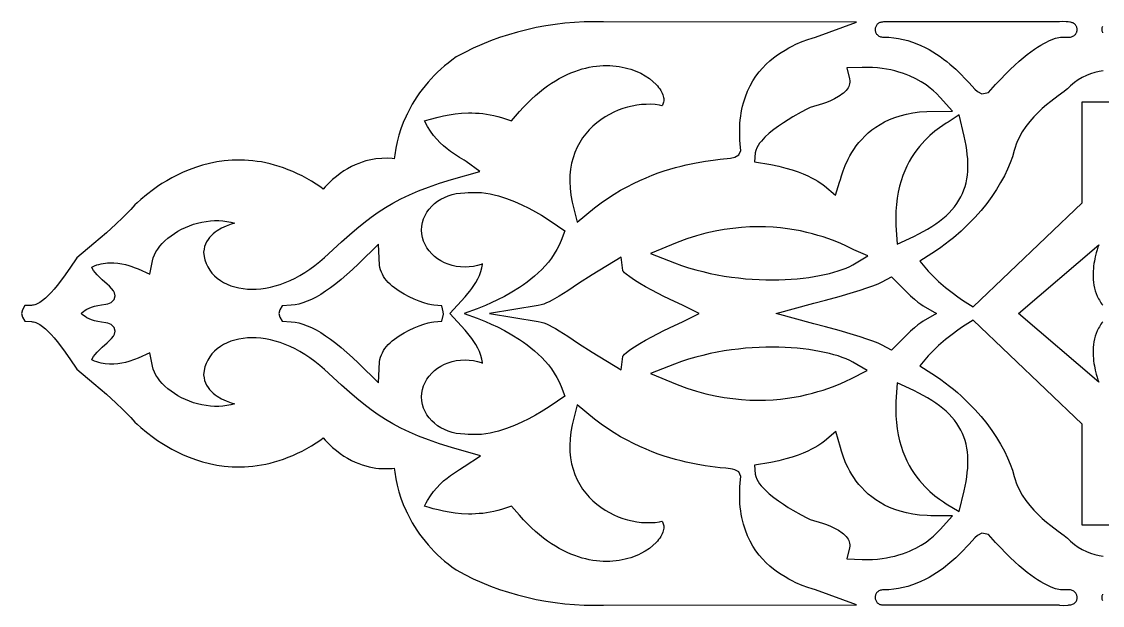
# Model space of a CAD drawing. Extents: x -200 to 200, y -45 to 45.
# Drawn here: x -200 to -33.3, y -45 to 45 of the extents above; entities that cross this region are included whole.
import ezdxf

# ---------------------------------------------------------------- set-up
doc = ezdxf.new("R2010")
doc.units = 0
doc.layers.add('COUCHE_1', color=18, linetype='CONTINUOUS')

msp = doc.modelspace()

# ---------------------------------------------------------------- linework, layer by layer
at = {"layer": 'COUCHE_1'}
for points in [[(-140.49, -30.72), (-140.38, -31.06), (-140.07, -31.66), (-139.74, -32.26), (-139.38, -32.85), (-139, -33.43), (-138.61, -34), (-138.19, -34.56), (-137.75, -35.11), (-137.3, -35.65), (-136.82, -36.18), (-136.33, -36.69), (-135.82, -37.19), (-135.3, -37.68), (-134.75, -38.16), (-134.19, -38.62), (-133.61, -39.07), (-132.96, -39.54), (-131.62, -40.26), (-130.32, -40.89), (-128.99, -41.48), (-127.64, -42.03), (-126.27, -42.53), (-124.88, -42.99), (-123.47, -43.4), (-122.04, -43.76), (-120.6, -44.08), (-119.14, -44.35), (-117.67, -44.57), (-116.19, -44.75), (-114.71, -44.88), (-113.21, -44.96), (-111.71, -44.99), (-110.24, -44.97), (-71.21, -44.94), (-77.53, -42.61), (-78.02, -42.46), (-78.7, -42.24), (-79.55, -41.93), (-80.56, -41.5), (-81.09, -41.24), (-81.65, -40.95), (-82.22, -40.62), (-82.81, -40.26), (-83.39, -39.86), (-83.98, -39.42), (-84.55, -38.94), (-85.12, -38.42), (-85.67, -37.85), (-86.19, -37.24), (-86.7, -36.58), (-87.17, -35.87), (-87.6, -35.11), (-88, -34.29), (-88.34, -33.42), (-88.64, -32.48), (-88.89, -31.47), (-88.98, -30.95), (-89.06, -30.41), (-89.13, -29.85), (-89.17, -29.28), (-89.2, -28.68), (-89.21, -28.07), (-89.2, -27.44), (-89.17, -26.79), (-89.12, -26.12), (-89.01, -25.12), (-89.34, -24.43), (-89.94, -24.12), (-90.31, -24.02), (-90.64, -23.96), (-91.33, -23.87), (-92.21, -23.77), (-94.52, -23.47), (-95.91, -23.24), (-97.45, -22.92), (-98.26, -22.73), (-99.1, -22.51), (-99.97, -22.26), (-100.87, -21.98), (-101.78, -21.67), (-102.71, -21.32), (-103.66, -20.94), (-104.63, -20.52), (-105.61, -20.05), (-106.59, -19.55), (-107.59, -18.99), (-108.59, -18.39), (-109.59, -17.74), (-110.59, -17.04), (-111.59, -16.28), (-114.28, -14.09), (-115.05, -17.16), (-115.25, -18.26), (-115.38, -19.31), (-115.42, -20.33), (-115.4, -21.31), (-115.3, -22.25), (-115.14, -23.16), (-114.92, -24.02), (-114.63, -24.84), (-114.29, -25.62), (-113.89, -26.36), (-113.45, -27.06), (-112.96, -27.71), (-112.43, -28.32), (-111.87, -28.88), (-111.27, -29.4), (-110.64, -29.87), (-109.99, -30.31), (-109.32, -30.69), (-108.64, -31.04), (-107.94, -31.34), (-107.23, -31.59), (-106.51, -31.81), (-105.79, -31.98), (-105.08, -32.11), (-104.36, -32.2), (-103.65, -32.24), (-102.95, -32.24), (-102.26, -32.2), (-101.59, -32.11), (-101.2, -32.03), (-101.13, -32.14), (-101.06, -32.29), (-101.01, -32.44), (-100.96, -32.6), (-100.94, -32.76), (-100.93, -32.94), (-100.94, -33.12), (-100.97, -33.32), (-101.01, -33.52), (-101.08, -33.73), (-101.17, -33.95), (-101.27, -34.17), (-101.4, -34.4), (-101.55, -34.63), (-101.72, -34.86), (-101.91, -35.09), (-102.11, -35.31), (-102.6, -35.78), (-103.15, -36.22), (-103.78, -36.63), (-104.48, -37.02), (-104.84, -37.19), (-105.22, -37.36), (-105.62, -37.51), (-106.03, -37.65), (-106.46, -37.78), (-106.89, -37.9), (-107.34, -37.99), (-107.8, -38.08), (-108.28, -38.14), (-108.76, -38.19), (-109.25, -38.22), (-109.76, -38.23), (-110.27, -38.22), (-110.79, -38.19), (-111.32, -38.14), (-111.86, -38.07), (-112.41, -37.97), (-112.96, -37.85), (-113.53, -37.7), (-114.09, -37.53), (-114.67, -37.33), (-115.25, -37.1), (-115.84, -36.84), (-116.44, -36.56), (-117.04, -36.24), (-117.64, -35.89), (-118.25, -35.5), (-118.86, -35.08), (-119.48, -34.63), (-120.09, -34.14), (-120.71, -33.61), (-121.34, -33.05), (-121.96, -32.44), (-122.58, -31.8), (-123.2, -31.11), (-124.43, -29.68), (-125.96, -30.2), (-126.55, -30.37), (-127.14, -30.52), (-127.72, -30.64), (-128.29, -30.74), (-128.86, -30.81), (-129.42, -30.86), (-129.98, -30.9), (-130.53, -30.92), (-131.05, -30.92), (-132.11, -30.87), (-133.1, -30.77), (-134.05, -30.64), (-134.93, -30.47), (-135.74, -30.29), (-136.48, -30.1), (-137.13, -29.91), (-137.85, -29.7), (-137.8, -29.59), (-137.6, -29.19), (-137.39, -28.82), (-136.93, -28.1), (-136.45, -27.45), (-135.94, -26.86), (-135.42, -26.31), (-134.89, -25.82), (-134.36, -25.38), (-133.85, -24.99), (-133.36, -24.65), (-132.45, -24.06), (-131.7, -23.61), (-129.19, -21.95), (-133.67, -20.66), (-135.53, -20.08), (-137.22, -19.5), (-138.76, -18.91), (-140.18, -18.3), (-141.49, -17.68), (-142.72, -17.03), (-143.88, -16.34), (-144.99, -15.61), (-146.09, -14.83), (-147.18, -13.99), (-148.29, -13.09), (-149.43, -12.11), (-150.63, -11.04), (-153.27, -8.64), (-154.01, -8), (-154.76, -7.39), (-155.52, -6.83), (-156.29, -6.33), (-157.06, -5.87), (-157.82, -5.45), (-158.59, -5.08), (-159.35, -4.76), (-160.11, -4.49), (-160.87, -4.25), (-161.61, -4.07), (-162.35, -3.92), (-163.08, -3.82), (-163.79, -3.76), (-164.49, -3.74), (-165.17, -3.77), (-165.84, -3.83), (-166.49, -3.94), (-167.11, -4.09), (-167.71, -4.28), (-168.29, -4.51), (-168.83, -4.78), (-169.34, -5.09), (-169.81, -5.43), (-170.25, -5.82), (-170.64, -6.24), (-170.98, -6.7), (-171.28, -7.19), (-171.52, -7.7), (-171.71, -8.24), (-171.84, -8.81), (-171.92, -9.47), (-171.86, -9.94), (-171.76, -10.33), (-171.63, -10.71), (-171.45, -11.07), (-171.24, -11.4), (-171, -11.71), (-170.74, -12), (-170.45, -12.27), (-170.15, -12.52), (-169.81, -12.76), (-169.15, -13.15), (-168.43, -13.49), (-167.69, -13.76), (-167.14, -13.92), (-167.71, -14.08), (-168.32, -14.21), (-168.95, -14.29), (-169.59, -14.33), (-170.23, -14.33), (-170.88, -14.29), (-171.54, -14.21), (-172.19, -14.09), (-172.84, -13.94), (-173.47, -13.75), (-174.1, -13.53), (-174.71, -13.27), (-175.31, -12.99), (-175.88, -12.68), (-176.43, -12.34), (-176.94, -11.98), (-177.43, -11.6), (-177.88, -11.2), (-178.29, -10.79), (-178.66, -10.36), (-178.99, -9.93), (-179.27, -9.49), (-179.5, -9.04), (-179.69, -8.59), (-179.82, -8.14), (-180.2, -6.09), (-182.02, -6.87), (-182.6, -7.11), (-183.48, -7.4), (-183.98, -7.53), (-184.54, -7.65), (-185.14, -7.75), (-185.77, -7.8), (-186.42, -7.81), (-187.09, -7.76), (-187.4, -7.72), (-187.74, -7.65), (-188.07, -7.57), (-188.4, -7.47), (-188.73, -7.35), (-189.06, -7.21), (-189.19, -7.15), (-189.17, -7.09), (-189.12, -6.98), (-188.93, -6.65), (-188.67, -6.31), (-188.35, -5.94), (-187.98, -5.58), (-187.59, -5.21), (-186.79, -4.51), (-186.13, -3.88), (-185.83, -3.51), (-185.66, -3.19), (-185.57, -2.74), (-185.72, -2.14), (-186.19, -1.68), (-186.68, -1.48), (-186.99, -1.43), (-187.7, -1.35), (-188.26, -1.25), (-188.76, -1.12), (-189.2, -0.98), (-189.59, -0.82), (-189.92, -0.65), (-190.21, -0.48), (-190.46, -0.31), (-190.66, -0.15), (-190.82, -0.01), (-190.83, 0), (-190.82, 0.01), (-190.66, 0.15), (-190.46, 0.32), (-190.21, 0.49), (-189.92, 0.66), (-189.59, 0.82), (-189.2, 0.98), (-188.76, 1.13), (-188.26, 1.25), (-187.7, 1.35), (-186.99, 1.43), (-186.68, 1.48), (-186.19, 1.68), (-185.72, 2.14), (-185.57, 2.74), (-185.66, 3.19), (-185.83, 3.51), (-186.12, 3.87), (-186.45, 4.2), (-186.8, 4.52), (-187.58, 5.21), (-188.35, 5.95), (-188.67, 6.31), (-188.93, 6.65), (-189.12, 6.98), (-189.17, 7.09), (-189.19, 7.15), (-189.06, 7.21), (-188.73, 7.36), (-188.4, 7.48), (-188.07, 7.57), (-187.74, 7.66), (-187.4, 7.72), (-187.07, 7.76), (-186.74, 7.8), (-186.43, 7.81), (-185.77, 7.8), (-185.14, 7.75), (-184.54, 7.66), (-183.98, 7.54), (-183.47, 7.4), (-183, 7.25), (-182.61, 7.11), (-182.02, 6.87), (-180.2, 6.09), (-179.82, 8.14), (-179.69, 8.59), (-179.5, 9.04), (-179.27, 9.49), (-178.99, 9.93), (-178.66, 10.37), (-178.29, 10.79), (-177.88, 11.21), (-177.43, 11.6), (-176.94, 11.98), (-176.43, 12.34), (-175.88, 12.68), (-175.31, 12.99), (-174.71, 13.27), (-174.1, 13.53), (-173.47, 13.75), (-172.84, 13.94), (-172.19, 14.09), (-171.54, 14.21), (-170.88, 14.29), (-170.23, 14.33), (-169.59, 14.33), (-168.95, 14.29), (-168.32, 14.21), (-167.71, 14.08), (-167.14, 13.92), (-167.69, 13.76), (-168.43, 13.49), (-169.15, 13.16), (-169.81, 12.76), (-170.15, 12.52), (-170.45, 12.27), (-170.74, 12), (-171, 11.71), (-171.24, 11.4), (-171.45, 11.07), (-171.63, 10.71), (-171.76, 10.34), (-171.86, 9.94), (-171.92, 9.47), (-171.84, 8.81), (-171.71, 8.25), (-171.52, 7.7), (-171.28, 7.19), (-170.98, 6.7), (-170.64, 6.24), (-170.25, 5.82), (-169.81, 5.44), (-169.34, 5.09), (-168.83, 4.78), (-168.29, 4.51), (-167.71, 4.28), (-167.11, 4.09), (-166.49, 3.94), (-165.84, 3.83), (-165.17, 3.77), (-164.49, 3.74), (-163.79, 3.76), (-163.08, 3.82), (-162.35, 3.92), (-161.61, 4.07), (-160.87, 4.26), (-160.11, 4.49), (-159.35, 4.76), (-158.59, 5.09), (-157.82, 5.45), (-157.06, 5.87), (-156.29, 6.33), (-155.52, 6.84), (-154.76, 7.39), (-154.01, 8), (-153.27, 8.64), (-150.63, 11.05), (-149.43, 12.11), (-148.29, 13.09), (-147.18, 14), (-146.09, 14.84), (-144.99, 15.62), (-143.88, 16.34), (-142.72, 17.03), (-141.49, 17.68), (-140.18, 18.31), (-138.76, 18.91), (-137.22, 19.5), (-135.53, 20.08), (-133.67, 20.66), (-129.31, 21.91), (-131.4, 23.43), (-131.71, 23.62), (-132.45, 24.06), (-133.36, 24.65), (-133.85, 24.99), (-134.36, 25.39), (-134.89, 25.83), (-135.42, 26.32), (-135.94, 26.86), (-136.45, 27.45), (-136.93, 28.1), (-137.39, 28.81), (-137.8, 29.6), (-137.85, 29.7), (-137.14, 29.91), (-135.73, 30.29), (-134.93, 30.47), (-134.05, 30.64), (-133.1, 30.77), (-132.11, 30.87), (-131.05, 30.92), (-130.53, 30.92), (-129.98, 30.9), (-129.42, 30.87), (-128.86, 30.81), (-128.29, 30.74), (-127.72, 30.64), (-127.14, 30.52), (-126.55, 30.37), (-125.96, 30.2), (-124.43, 29.68), (-123.2, 31.12), (-122.58, 31.8), (-121.96, 32.45), (-121.34, 33.05), (-120.71, 33.62), (-120.09, 34.14), (-119.48, 34.63), (-118.86, 35.09), (-118.25, 35.5), (-117.64, 35.89), (-117.04, 36.24), (-116.44, 36.56), (-115.84, 36.84), (-115.25, 37.1), (-114.67, 37.33), (-114.09, 37.53), (-113.53, 37.7), (-112.96, 37.85), (-112.41, 37.97), (-111.86, 38.07), (-111.32, 38.14), (-110.79, 38.19), (-110.27, 38.22), (-109.76, 38.23), (-109.25, 38.22), (-108.76, 38.19), (-108.28, 38.14), (-107.8, 38.08), (-107.34, 38), (-106.89, 37.9), (-106.46, 37.78), (-106.03, 37.66), (-105.62, 37.52), (-105.22, 37.36), (-104.84, 37.2), (-104.48, 37.03), (-103.78, 36.64), (-103.15, 36.22), (-102.6, 35.78), (-102.11, 35.31), (-101.91, 35.09), (-101.72, 34.86), (-101.55, 34.63), (-101.4, 34.4), (-101.27, 34.17), (-101.17, 33.95), (-101.08, 33.73), (-101.01, 33.52), (-100.97, 33.32), (-100.94, 33.13), (-100.93, 32.94), (-100.94, 32.77), (-100.96, 32.6), (-101.01, 32.44), (-101.06, 32.29), (-101.13, 32.14), (-101.2, 32.03), (-101.59, 32.11), (-102.26, 32.2), (-102.95, 32.25), (-103.65, 32.24), (-104.36, 32.2), (-105.08, 32.11), (-105.79, 31.98), (-106.51, 31.81), (-107.23, 31.6), (-107.94, 31.34), (-108.64, 31.04), (-109.32, 30.69), (-109.99, 30.31), (-110.64, 29.88), (-111.27, 29.4), (-111.87, 28.88), (-112.43, 28.32), (-112.96, 27.71), (-113.45, 27.06), (-113.89, 26.36), (-114.29, 25.62), (-114.63, 24.84), (-114.92, 24.02), (-115.14, 23.16), (-115.3, 22.25), (-115.4, 21.31), (-115.42, 20.33), (-115.38, 19.31), (-115.25, 18.26), (-115.05, 17.16), (-114.28, 14.09), (-111.59, 16.29), (-110.59, 17.04), (-109.59, 17.75), (-108.59, 18.4), (-107.59, 19), (-106.59, 19.55), (-105.61, 20.06), (-104.63, 20.52), (-103.66, 20.94), (-102.71, 21.33), (-101.78, 21.67), (-100.87, 21.98), (-99.97, 22.26), (-99.1, 22.51), (-98.26, 22.73), (-97.45, 22.92), (-95.91, 23.24), (-94.51, 23.47), (-93.28, 23.65), (-92.21, 23.77), (-90.62, 23.96), (-89.97, 24.11), (-89.34, 24.44), (-89.01, 25.13), (-89.12, 26.13), (-89.17, 26.79), (-89.2, 27.44), (-89.21, 28.07), (-89.2, 28.69), (-89.17, 29.28), (-89.13, 29.86), (-89.06, 30.42), (-88.98, 30.96), (-88.88, 31.48), (-88.77, 31.99), (-88.64, 32.47), (-88.34, 33.42), (-88, 34.29), (-87.6, 35.11), (-87.17, 35.87), (-86.7, 36.58), (-86.19, 37.24), (-85.67, 37.85), (-85.12, 38.42), (-84.55, 38.94), (-83.98, 39.42), (-83.39, 39.86), (-82.81, 40.26), (-82.22, 40.62), (-81.65, 40.95), (-81.09, 41.24), (-80.56, 41.5), (-79.55, 41.93), (-78.7, 42.25), (-78.02, 42.47), (-77.53, 42.62), (-71.21, 44.94), (-110.24, 44.97), (-111.71, 44.99), (-113.21, 44.96), (-114.71, 44.88), (-116.19, 44.75), (-117.67, 44.57), (-119.14, 44.35), (-120.6, 44.08), (-122.04, 43.76), (-123.47, 43.4), (-124.88, 42.99), (-126.27, 42.53), (-127.64, 42.03), (-128.99, 41.48), (-130.32, 40.89), (-131.62, 40.26), (-132.96, 39.55), (-133.61, 39.07), (-134.19, 38.62), (-134.75, 38.16), (-135.3, 37.68), (-135.82, 37.19), (-136.33, 36.69), (-136.82, 36.18), (-137.3, 35.65), (-137.75, 35.11), (-138.19, 34.56), (-138.61, 34), (-139, 33.43), (-139.38, 32.85), (-139.74, 32.26), (-140.07, 31.66), (-140.38, 31.06), (-140.49, 30.72), (-140.52, 30.68), (-140.6, 30.57), (-140.68, 30.4), (-141.11, 29.46), (-141.48, 28.48), (-141.8, 27.49), (-142.07, 26.49), (-142.28, 25.48), (-142.44, 24.47), (-142.5, 23.84), (-142.81, 23.88), (-143.57, 23.93), (-144.42, 23.92), (-145.35, 23.84), (-145.86, 23.75), (-146.37, 23.65), (-146.9, 23.52), (-147.44, 23.35), (-147.99, 23.15), (-148.55, 22.92), (-149.12, 22.64), (-149.7, 22.33), (-150.28, 21.98), (-150.86, 21.58), (-151.44, 21.14), (-152.02, 20.65), (-152.6, 20.11), (-153.17, 19.52), (-153.46, 19.19), (-153.84, 19.46), (-154.57, 19.94), (-155.29, 20.39), (-156.01, 20.81), (-156.73, 21.2), (-157.45, 21.55), (-158.16, 21.88), (-158.86, 22.17), (-159.57, 22.44), (-160.26, 22.67), (-160.96, 22.88), (-161.64, 23.07), (-162.33, 23.22), (-163, 23.36), (-163.67, 23.46), (-164.33, 23.55), (-164.98, 23.61), (-165.63, 23.65), (-166.27, 23.66), (-166.9, 23.66), (-167.53, 23.64), (-168.73, 23.54), (-169.9, 23.37), (-171.03, 23.14), (-172.11, 22.86), (-173.15, 22.53), (-174.15, 22.17), (-175.09, 21.77), (-175.98, 21.35), (-176.83, 20.91), (-177.62, 20.47), (-178.35, 20.02), (-179.04, 19.57), (-179.67, 19.12), (-180.74, 18.31), (-181.59, 17.6), (-182.17, 17.07), (-182.51, 16.74), (-183.13, 16.06), (-183.64, 15.53), (-184.38, 14.78), (-185.44, 13.77), (-186.91, 12.45), (-188.86, 10.77), (-191.49, 8.57), (-192.58, 6.99), (-193.56, 5.61), (-194.51, 4.33), (-194.98, 3.76), (-195.44, 3.23), (-195.9, 2.75), (-196.34, 2.34), (-196.78, 1.99), (-197.2, 1.71), (-197.62, 1.48), (-197.79, 1.41), (-197.97, 1.35), (-198.15, 1.3), (-198.32, 1.26), (-198.5, 1.24), (-199.48, 1.21), (-199.85, 0.58), (-200, 0), (-199.85, -0.57), (-199.48, -1.2), (-198.5, -1.24), (-198.32, -1.26), (-198.15, -1.3), (-197.97, -1.35), (-197.79, -1.41), (-197.62, -1.48), (-197.2, -1.7), (-196.78, -1.98), (-196.34, -2.34), (-195.9, -2.75), (-195.44, -3.23), (-194.98, -3.76), (-194.51, -4.33), (-193.56, -5.61), (-192.58, -6.99), (-191.49, -8.56), (-188.86, -10.77), (-186.91, -12.45), (-185.44, -13.77), (-184.38, -14.78), (-183.64, -15.52), (-183.13, -16.06), (-182.51, -16.74), (-182.17, -17.07), (-181.59, -17.6), (-180.74, -18.31), (-179.67, -19.12), (-179.04, -19.57), (-178.35, -20.01), (-177.62, -20.47), (-176.83, -20.91), (-175.98, -21.35), (-175.09, -21.77), (-174.15, -22.17), (-173.15, -22.53), (-172.11, -22.86), (-171.03, -23.14), (-169.9, -23.37), (-168.73, -23.53), (-167.53, -23.63), (-166.9, -23.66), (-166.27, -23.66), (-165.63, -23.64), (-164.98, -23.61), (-164.33, -23.55), (-163.67, -23.46), (-163, -23.35), (-162.33, -23.22), (-161.64, -23.07), (-160.96, -22.88), (-160.26, -22.67), (-159.57, -22.44), (-158.86, -22.17), (-158.16, -21.87), (-157.45, -21.55), (-156.73, -21.2), (-156.01, -20.81), (-155.29, -20.39), (-154.57, -19.94), (-153.84, -19.46), (-153.46, -19.19), (-153.17, -19.52), (-152.6, -20.11), (-152.02, -20.64), (-151.44, -21.13), (-150.86, -21.58), (-150.28, -21.98), (-149.7, -22.33), (-149.12, -22.64), (-148.55, -22.92), (-147.99, -23.15), (-147.44, -23.35), (-146.9, -23.51), (-146.37, -23.65), (-145.86, -23.75), (-145.36, -23.83), (-144.88, -23.88), (-144.41, -23.92), (-143.57, -23.92), (-142.81, -23.88), (-142.5, -23.84), (-142.44, -24.46), (-142.28, -25.48), (-142.07, -26.49), (-141.8, -27.49), (-141.48, -28.48), (-141.11, -29.45), (-140.68, -30.4), (-140.6, -30.57), (-140.52, -30.68)], [(-38.45, 42.61), (-38.3, 42.62), (-38.16, 42.63), (-38.03, 42.66), (-37.9, 42.7), (-37.79, 42.75), (-37.68, 42.81), (-37.59, 42.88), (-37.5, 42.95), (-37.42, 43.03), (-37.36, 43.12), (-37.3, 43.21), (-37.25, 43.3), (-37.21, 43.4), (-37.18, 43.5), (-37.15, 43.61), (-37.14, 43.71), (-37.14, 43.82), (-37.15, 43.92), (-37.17, 44.03), (-37.19, 44.13), (-37.23, 44.23), (-37.28, 44.32), (-37.33, 44.42), (-37.4, 44.5), (-37.48, 44.59), (-37.57, 44.66), (-37.66, 44.73), (-37.77, 44.79), (-37.89, 44.84), (-38.02, 44.88), (-38.15, 44.92), (-38.3, 44.94), (-38.54, 44.96), (-38.86, 44.99), (-39.33, 45), (-39.85, 44.96), (-39.97, 44.95), (-67, 44.95), (-67.16, 44.94), (-67.31, 44.92), (-67.44, 44.89), (-67.57, 44.85), (-67.69, 44.8), (-67.79, 44.74), (-67.89, 44.67), (-67.98, 44.59), (-68.06, 44.5), (-68.12, 44.41), (-68.18, 44.32), (-68.23, 44.22), (-68.26, 44.12), (-68.29, 44.01), (-68.31, 43.91), (-68.32, 43.8), (-68.31, 43.69), (-68.3, 43.58), (-68.28, 43.48), (-68.24, 43.37), (-68.2, 43.27), (-68.15, 43.17), (-68.08, 43.08), (-68.01, 43), (-67.92, 42.92), (-67.83, 42.84), (-67.72, 42.78), (-67.61, 42.72), (-67.48, 42.68), (-67.35, 42.64), (-67.2, 42.62), (-67.05, 42.61), (-66.22, 42.58), (-65.45, 42.52), (-64.7, 42.41), (-63.97, 42.26), (-63.26, 42.07), (-62.57, 41.85), (-61.9, 41.6), (-61.25, 41.33), (-60.61, 41.02), (-60, 40.7), (-59.41, 40.35), (-58.84, 39.99), (-58.29, 39.62), (-57.76, 39.23), (-57.25, 38.84), (-56.78, 38.45), (-55.88, 37.66), (-55.09, 36.9), (-54.4, 36.19), (-53.81, 35.56), (-52.92, 34.59), (-52.52, 34.22), (-51.84, 33.86), (-50.83, 34.07), (-49.72, 35.3), (-48.94, 36.15), (-48.18, 36.92), (-47.46, 37.64), (-46.76, 38.29), (-46.1, 38.88), (-45.47, 39.42), (-44.86, 39.91), (-44.29, 40.34), (-43.75, 40.73), (-43.24, 41.07), (-42.75, 41.37), (-42.3, 41.63), (-41.88, 41.85), (-41.49, 42.04), (-41.14, 42.19), (-40.49, 42.43), (-39.97, 42.57), (-39.72, 42.61)], [(-56.4, 31.21), (-58.28, 33.3), (-58.84, 33.9), (-59.29, 34.31), (-59.82, 34.76), (-60.46, 35.23), (-61.2, 35.71), (-62.05, 36.19), (-62.99, 36.63), (-63.53, 36.85), (-64.08, 37.04), (-64.65, 37.23), (-65.26, 37.4), (-65.89, 37.55), (-66.56, 37.68), (-67.25, 37.78), (-67.97, 37.87), (-68.72, 37.92), (-69.5, 37.95), (-70.3, 37.95), (-72.67, 37.86), (-72.25, 36.16), (-72.22, 35.89), (-72.22, 35.65), (-72.25, 35.42), (-72.31, 35.21), (-72.39, 35), (-72.5, 34.79), (-72.63, 34.59), (-72.79, 34.39), (-72.98, 34.19), (-73.2, 33.99), (-73.43, 33.8), (-73.69, 33.62), (-73.96, 33.44), (-74.56, 33.1), (-75.18, 32.81), (-75.81, 32.55), (-76.41, 32.33), (-76.95, 32.16), (-77.82, 31.92), (-78.33, 31.78), (-78.83, 31.52), (-79.73, 31.04), (-81.01, 30.32), (-82.47, 29.42), (-83.22, 28.9), (-83.96, 28.36), (-84.66, 27.79), (-85.31, 27.19), (-85.87, 26.58), (-86.13, 26.24), (-86.36, 25.9), (-86.55, 25.54), (-86.7, 25.15), (-86.8, 24.75), (-86.92, 23.37), (-84.41, 22.95), (-83.19, 22.7), (-82.09, 22.43), (-81.09, 22.14), (-80.2, 21.84), (-79.41, 21.53), (-78.72, 21.23), (-78.11, 20.94), (-77.6, 20.66), (-77.16, 20.4), (-76.81, 20.17), (-76.54, 19.98), (-76.15, 19.67), (-74.45, 18.27), (-73.79, 20.26), (-73.68, 20.68), (-73.51, 21.25), (-73.27, 21.98), (-72.93, 22.84), (-72.48, 23.8), (-72.22, 24.29), (-71.92, 24.8), (-71.59, 25.31), (-71.23, 25.83), (-70.83, 26.34), (-70.39, 26.85), (-69.91, 27.35), (-69.39, 27.83), (-68.82, 28.3), (-68.22, 28.74), (-67.56, 29.16), (-66.86, 29.54), (-66.11, 29.9), (-65.3, 30.22), (-64.43, 30.5), (-63.5, 30.74), (-62.51, 30.93), (-61.45, 31.07), (-60.32, 31.15)], [(-54.56, 27.33), (-55.35, 30.63), (-57.07, 29.48), (-57.34, 29.32), (-58.38, 28.64), (-59.09, 28.11), (-59.86, 27.46), (-60.66, 26.68), (-61.08, 26.22), (-61.49, 25.74), (-61.89, 25.22), (-62.29, 24.66), (-62.68, 24.06), (-63.05, 23.42), (-63.4, 22.74), (-63.73, 22.02), (-64.04, 21.26), (-64.31, 20.46), (-64.55, 19.61), (-64.76, 18.73), (-64.92, 17.79), (-65.04, 16.82), (-65.12, 15.8), (-65.14, 14.73), (-65.12, 13.62), (-64.9, 10.69), (-62.34, 11.89), (-61.59, 12.26), (-60.88, 12.64), (-60.21, 13.02), (-59.57, 13.41), (-58.96, 13.81), (-58.39, 14.23), (-57.86, 14.65), (-57.36, 15.08), (-56.89, 15.53), (-56.46, 15.99), (-56.06, 16.46), (-55.7, 16.95), (-55.38, 17.46), (-55.09, 17.97), (-54.83, 18.5), (-54.62, 19.05), (-54.43, 19.6), (-54.28, 20.17), (-54.16, 20.75), (-54.08, 21.35), (-54.02, 21.95), (-54, 22.57), (-54, 23.2), (-54.03, 23.85), (-54.09, 24.52), (-54.17, 25.19), (-54.28, 25.9)], [(-133.93, 0), (-131.59, 2.56), (-131.13, 3.09), (-130.85, 3.43), (-130.54, 3.84), (-130.22, 4.3), (-129.9, 4.8), (-129.61, 5.33), (-129.34, 5.88), (-129.13, 6.45), (-128.97, 7.03), (-128.92, 7.3), (-128.89, 7.58), (-128.88, 7.65), (-129.08, 7.57), (-129.68, 7.39), (-130.3, 7.26), (-130.94, 7.18), (-131.59, 7.15), (-132.27, 7.18), (-132.93, 7.26), (-133.56, 7.4), (-134.17, 7.59), (-134.76, 7.83), (-135.31, 8.11), (-135.82, 8.44), (-136.3, 8.81), (-136.73, 9.21), (-137.12, 9.65), (-137.46, 10.12), (-137.74, 10.62), (-137.97, 11.15), (-138.14, 11.71), (-138.24, 12.28), (-138.28, 12.87), (-138.24, 13.46), (-138.14, 14.03), (-137.97, 14.59), (-137.74, 15.12), (-137.46, 15.62), (-137.12, 16.09), (-136.73, 16.53), (-136.3, 16.94), (-135.82, 17.3), (-135.31, 17.63), (-134.76, 17.91), (-134.17, 18.15), (-133.56, 18.34), (-132.93, 18.48), (-132.27, 18.56), (-131.64, 18.59), (-131.09, 18.65), (-130.41, 18.68), (-129.74, 18.67), (-129.06, 18.63), (-128.39, 18.55), (-127.73, 18.43), (-127.08, 18.3), (-126.44, 18.13), (-125.8, 17.94), (-125.17, 17.74), (-123.97, 17.28), (-122.82, 16.77), (-121.74, 16.24), (-120.73, 15.7), (-119.81, 15.16), (-118.31, 14.21), (-117.32, 13.53), (-116.21, 12.77), (-116.74, 11.27), (-117.06, 10.55), (-117.42, 9.85), (-117.83, 9.18), (-118.26, 8.55), (-118.73, 7.94), (-119.23, 7.35), (-119.75, 6.8), (-120.29, 6.27), (-120.85, 5.77), (-121.42, 5.29), (-122, 4.84), (-122.59, 4.41), (-123.18, 4.01), (-124.35, 3.28), (-125.49, 2.64), (-126.57, 2.09), (-127.56, 1.62), (-128.45, 1.24), (-129.74, 0.73), (-131.72, 0), (-129.74, -0.73), (-128.45, -1.24), (-127.56, -1.62), (-126.57, -2.08), (-125.49, -2.64), (-124.35, -3.28), (-123.18, -4), (-122.59, -4.41), (-122, -4.84), (-121.42, -5.29), (-120.85, -5.76), (-120.29, -6.27), (-119.75, -6.79), (-119.23, -7.35), (-118.73, -7.93), (-118.26, -8.54), (-117.83, -9.18), (-117.42, -9.85), (-117.06, -10.55), (-116.74, -11.27), (-116.21, -12.77), (-117.32, -13.53), (-118.31, -14.2), (-119.01, -14.66), (-119.82, -15.16), (-120.73, -15.7), (-121.74, -16.24), (-122.82, -16.77), (-123.97, -17.28), (-125.17, -17.73), (-125.8, -17.94), (-126.44, -18.13), (-127.08, -18.29), (-127.73, -18.43), (-128.39, -18.54), (-129.06, -18.63), (-129.74, -18.67), (-130.41, -18.68), (-131.09, -18.65), (-131.64, -18.59), (-132.27, -18.56), (-132.93, -18.48), (-133.56, -18.34), (-134.17, -18.15), (-134.76, -17.91), (-135.31, -17.63), (-135.82, -17.3), (-136.3, -16.93), (-136.73, -16.53), (-137.12, -16.09), (-137.46, -15.62), (-137.74, -15.12), (-137.97, -14.59), (-138.14, -14.03), (-138.24, -13.46), (-138.28, -12.87), (-138.24, -12.28), (-138.14, -11.71), (-137.97, -11.15), (-137.74, -10.62), (-137.46, -10.12), (-137.12, -9.65), (-136.73, -9.21), (-136.3, -8.8), (-135.82, -8.44), (-135.31, -8.11), (-134.76, -7.83), (-134.17, -7.59), (-133.56, -7.4), (-132.93, -7.26), (-132.27, -7.18), (-131.59, -7.15), (-130.94, -7.18), (-130.3, -7.26), (-129.68, -7.39), (-129.08, -7.57), (-128.88, -7.64), (-128.89, -7.58), (-128.92, -7.3), (-128.97, -7.03), (-129.13, -6.45), (-129.34, -5.88), (-129.61, -5.33), (-129.9, -4.8), (-130.22, -4.3), (-130.53, -3.85), (-131.14, -3.08), (-131.59, -2.56)], [(-87.66, 13.34), (-88.95, 13.26), (-90.27, 13.13), (-91.62, 12.94), (-93.01, 12.68), (-94.43, 12.36), (-95.87, 11.97), (-97.35, 11.51), (-98.85, 10.97), (-102.98, 9.27), (-99.27, 7.8), (-98.19, 7.41), (-97.09, 7.06), (-95.99, 6.74), (-94.89, 6.45), (-93.79, 6.19), (-92.69, 5.97), (-91.59, 5.78), (-90.5, 5.61), (-89.41, 5.48), (-88.34, 5.37), (-87.28, 5.29), (-86.23, 5.23), (-85.19, 5.2), (-84.17, 5.19), (-83.18, 5.2), (-82.2, 5.24), (-81.25, 5.29), (-80.32, 5.36), (-79.42, 5.46), (-78.55, 5.57), (-77.7, 5.69), (-76.89, 5.84), (-76.12, 6), (-75.37, 6.17), (-74.67, 6.36), (-74, 6.56), (-73.38, 6.77), (-72.79, 7), (-72.24, 7.24), (-71.74, 7.5), (-69.46, 8.87), (-71.61, 9.83), (-72.03, 10.04), (-72.75, 10.39), (-73.71, 10.83), (-74.91, 11.31), (-76.33, 11.81), (-77.13, 12.05), (-77.97, 12.29), (-78.86, 12.51), (-79.81, 12.72), (-80.8, 12.9), (-81.83, 13.06), (-82.91, 13.2), (-84.04, 13.29), (-85.21, 13.35), (-86.42, 13.37)], [(-144.93, 10.71), (-148.02, 7.66), (-148.94, 6.8), (-149.83, 5.99), (-150.69, 5.26), (-151.52, 4.58), (-152.32, 3.97), (-153.1, 3.43), (-153.85, 2.95), (-154.58, 2.53), (-155.28, 2.17), (-155.95, 1.88), (-156.6, 1.64), (-157.22, 1.46), (-157.82, 1.34), (-158.4, 1.26), (-159.78, 1.2), (-160.15, 0.58), (-160.3, 0), (-160.15, -0.58), (-159.78, -1.2), (-158.4, -1.26), (-157.82, -1.33), (-157.22, -1.46), (-156.6, -1.64), (-155.95, -1.88), (-155.28, -2.17), (-154.58, -2.53), (-153.85, -2.95), (-153.1, -3.43), (-152.32, -3.97), (-151.52, -4.58), (-150.69, -5.25), (-149.83, -5.99), (-148.94, -6.79), (-148.02, -7.66), (-144.93, -10.71), (-144.77, -7.44), (-144.71, -7.08), (-144.62, -6.73), (-144.5, -6.39), (-144.34, -6.05), (-144.16, -5.73), (-143.94, -5.41), (-143.7, -5.1), (-143.43, -4.8), (-143.14, -4.51), (-142.82, -4.23), (-142.48, -3.95), (-142.13, -3.69), (-141.77, -3.45), (-140.99, -2.98), (-140.2, -2.56), (-139.41, -2.2), (-138.64, -1.9), (-137.93, -1.65), (-137.29, -1.46), (-136.77, -1.33), (-136.4, -1.27), (-135.16, -1.16), (-134.93, -0.12), (-134.97, 0.27), (-135.16, 1.16), (-136.4, 1.27), (-136.77, 1.34), (-137.29, 1.46), (-137.93, 1.65), (-138.64, 1.9), (-139.41, 2.21), (-140.2, 2.57), (-140.99, 2.98), (-141.77, 3.45), (-142.13, 3.69), (-142.48, 3.96), (-142.82, 4.23), (-143.14, 4.51), (-143.43, 4.8), (-143.7, 5.1), (-143.94, 5.41), (-144.16, 5.73), (-144.34, 6.06), (-144.5, 6.39), (-144.62, 6.73), (-144.71, 7.08), (-144.77, 7.44)], [(-107.48, 8.68), (-111.96, 5.95), (-114.07, 4.61), (-115.74, 3.52), (-117.06, 2.67), (-118.14, 2.04), (-118.59, 1.81), (-119.01, 1.62), (-119.42, 1.46), (-119.84, 1.34), (-120.28, 1.24), (-127.83, 0), (-120.28, -1.23), (-119.84, -1.33), (-119.42, -1.46), (-119.01, -1.61), (-118.59, -1.81), (-118.13, -2.04), (-117.63, -2.33), (-117.07, -2.67), (-115.74, -3.52), (-114.07, -4.61), (-111.96, -5.95), (-107.48, -8.68), (-107.26, -6.64), (-107.22, -6.58), (-107.12, -6.45), (-106.96, -6.27), (-106.75, -6.09), (-106.17, -5.62), (-105.45, -5.13), (-104.63, -4.62), (-103.72, -4.1), (-102.79, -3.59), (-100.9, -2.63), (-99.25, -1.83), (-98.04, -1.26), (-95.47, 0), (-98.04, 1.27), (-99.25, 1.83), (-100.9, 2.63), (-102.79, 3.59), (-103.72, 4.1), (-104.63, 4.62), (-105.45, 5.13), (-106.17, 5.63), (-106.75, 6.09), (-106.96, 6.28), (-107.12, 6.45), (-107.22, 6.58), (-107.26, 6.65)], [(-83.58, 0), (-77.76, 1.59), (-75.97, 2.06), (-73.87, 2.63), (-71.66, 3.28), (-70.6, 3.61), (-69.59, 3.94), (-68.67, 4.27), (-67.87, 4.58), (-67.24, 4.87), (-65.79, 5.67), (-64.26, 4.09), (-63.53, 3.37), (-62.86, 2.74), (-62.25, 2.21), (-61.71, 1.76), (-61.25, 1.42), (-60.89, 1.17), (-58.85, 0), (-60.89, -1.17), (-61.25, -1.42), (-61.71, -1.76), (-62.25, -2.21), (-62.86, -2.74), (-63.53, -3.37), (-64.26, -4.09), (-65.79, -5.67), (-67.24, -4.87), (-67.87, -4.58), (-68.67, -4.27), (-69.59, -3.94), (-70.6, -3.61), (-71.66, -3.28), (-73.87, -2.63), (-75.97, -2.06), (-77.76, -1.59)], [(-102.98, -9.27), (-98.85, -10.97), (-97.35, -11.51), (-95.87, -11.97), (-94.43, -12.36), (-93.01, -12.68), (-91.62, -12.94), (-90.27, -13.13), (-88.95, -13.26), (-87.66, -13.34), (-86.42, -13.37), (-85.21, -13.35), (-84.04, -13.29), (-82.91, -13.19), (-81.83, -13.06), (-80.8, -12.9), (-79.81, -12.72), (-78.86, -12.51), (-77.97, -12.29), (-77.13, -12.05), (-76.33, -11.81), (-75.6, -11.56), (-74.9, -11.31), (-73.71, -10.83), (-72.75, -10.39), (-72.04, -10.05), (-69.54, -8.81), (-71.74, -7.5), (-72.24, -7.24), (-72.79, -7), (-73.38, -6.77), (-74, -6.55), (-74.67, -6.35), (-75.37, -6.17), (-76.12, -5.99), (-76.89, -5.84), (-77.7, -5.69), (-78.55, -5.57), (-79.42, -5.45), (-80.32, -5.36), (-81.25, -5.29), (-82.2, -5.23), (-83.18, -5.2), (-84.17, -5.19), (-85.19, -5.2), (-86.23, -5.23), (-87.28, -5.29), (-88.34, -5.37), (-89.41, -5.48), (-90.5, -5.61), (-91.59, -5.78), (-92.69, -5.97), (-93.79, -6.19), (-94.89, -6.45), (-95.99, -6.73), (-97.09, -7.06), (-98.19, -7.41), (-99.27, -7.8)], [(-55.33, -30.54), (-54.56, -27.33), (-54.28, -25.89), (-54.17, -25.19), (-54.09, -24.51), (-54.03, -23.85), (-54, -23.2), (-54, -22.57), (-54.02, -21.95), (-54.08, -21.34), (-54.16, -20.75), (-54.28, -20.17), (-54.43, -19.6), (-54.62, -19.04), (-54.83, -18.5), (-55.09, -17.97), (-55.38, -17.45), (-55.7, -16.95), (-56.06, -16.46), (-56.46, -15.99), (-56.89, -15.53), (-57.36, -15.08), (-57.86, -14.65), (-58.39, -14.22), (-58.96, -13.81), (-59.57, -13.41), (-60.21, -13.02), (-60.88, -12.63), (-61.59, -12.26), (-62.34, -11.88), (-64.9, -10.69), (-65.12, -13.62), (-65.14, -14.73), (-65.12, -15.8), (-65.04, -16.82), (-64.92, -17.79), (-64.76, -18.72), (-64.55, -19.61), (-64.31, -20.46), (-64.04, -21.26), (-63.73, -22.02), (-63.4, -22.74), (-63.05, -23.42), (-62.68, -24.06), (-62.29, -24.66), (-61.89, -25.22), (-61.49, -25.74), (-61.08, -26.22), (-60.67, -26.67), (-60.26, -27.08), (-59.85, -27.46), (-59.09, -28.11), (-58.39, -28.63), (-57.79, -29.04), (-57.34, -29.32)], [(-86.92, -23.37), (-86.8, -24.75), (-86.7, -25.15), (-86.55, -25.53), (-86.36, -25.89), (-86.13, -26.24), (-85.88, -26.57), (-85.6, -26.89), (-85.3, -27.2), (-84.66, -27.79), (-83.96, -28.36), (-83.22, -28.9), (-82.47, -29.41), (-81.73, -29.89), (-81, -30.32), (-79.73, -31.04), (-78.83, -31.52), (-78.33, -31.78), (-77.82, -31.91), (-76.95, -32.16), (-76.41, -32.33), (-75.81, -32.55), (-75.18, -32.81), (-74.56, -33.1), (-73.97, -33.43), (-73.42, -33.81), (-73.2, -33.99), (-72.98, -34.19), (-72.79, -34.39), (-72.63, -34.59), (-72.5, -34.79), (-72.39, -35), (-72.31, -35.21), (-72.25, -35.42), (-72.22, -35.65), (-72.22, -35.89), (-72.25, -36.15), (-72.67, -37.85), (-70.3, -37.95), (-69.5, -37.95), (-68.72, -37.92), (-67.97, -37.86), (-67.25, -37.78), (-66.56, -37.67), (-65.89, -37.54), (-65.26, -37.39), (-64.65, -37.23), (-64.08, -37.04), (-63.53, -36.84), (-63.01, -36.63), (-62.51, -36.41), (-62.04, -36.18), (-61.2, -35.71), (-60.46, -35.23), (-59.82, -34.76), (-59.29, -34.31), (-58.84, -33.89), (-58.28, -33.3), (-56.37, -31.17), (-59.72, -31.17), (-60.31, -31.15), (-61.45, -31.07), (-62.51, -30.93), (-63.5, -30.74), (-64.43, -30.5), (-65.3, -30.22), (-66.11, -29.9), (-66.86, -29.54), (-67.56, -29.15), (-68.22, -28.74), (-68.82, -28.29), (-69.39, -27.83), (-69.91, -27.35), (-70.39, -26.85), (-70.83, -26.34), (-71.23, -25.83), (-71.59, -25.31), (-71.92, -24.8), (-72.22, -24.29), (-72.49, -23.79), (-72.72, -23.31), (-72.93, -22.85), (-73.27, -21.98), (-73.51, -21.25), (-73.68, -20.67), (-74.37, -18.21), (-76.15, -19.67), (-76.53, -19.97), (-77.17, -20.41), (-77.6, -20.66), (-78.11, -20.94), (-78.72, -21.23), (-79.41, -21.53), (-80.2, -21.83), (-81.09, -22.13), (-82.09, -22.42), (-83.19, -22.7), (-84.41, -22.95)], [(-67.05, -42.61), (-67.2, -42.62), (-67.35, -42.64), (-67.48, -42.68), (-67.61, -42.72), (-67.72, -42.78), (-67.83, -42.84), (-67.92, -42.91), (-68.01, -42.99), (-68.08, -43.08), (-68.15, -43.17), (-68.2, -43.27), (-68.24, -43.37), (-68.28, -43.47), (-68.3, -43.58), (-68.31, -43.69), (-68.32, -43.8), (-68.31, -43.9), (-68.29, -44.01), (-68.26, -44.12), (-68.23, -44.22), (-68.18, -44.32), (-68.12, -44.41), (-68.06, -44.5), (-67.98, -44.59), (-67.89, -44.66), (-67.79, -44.73), (-67.69, -44.79), (-67.57, -44.85), (-67.44, -44.89), (-67.31, -44.92), (-67.16, -44.94), (-67, -44.94), (-39.97, -44.94), (-39.85, -44.96), (-39.31, -45), (-38.55, -44.96), (-38.41, -44.94), (-38.25, -44.93), (-38.1, -44.91), (-37.97, -44.87), (-37.84, -44.83), (-37.73, -44.77), (-37.63, -44.71), (-37.53, -44.64), (-37.45, -44.56), (-37.37, -44.47), (-37.31, -44.38), (-37.26, -44.28), (-37.21, -44.18), (-37.18, -44.08), (-37.16, -43.97), (-37.14, -43.86), (-37.14, -43.76), (-37.15, -43.65), (-37.17, -43.54), (-37.19, -43.43), (-37.23, -43.33), (-37.28, -43.23), (-37.33, -43.14), (-37.4, -43.05), (-37.48, -42.96), (-37.57, -42.89), (-37.66, -42.82), (-37.77, -42.76), (-37.89, -42.71), (-38.01, -42.66), (-38.15, -42.63), (-38.3, -42.61), (-38.45, -42.61), (-39.72, -42.61), (-39.97, -42.57), (-40.49, -42.43), (-41.13, -42.2), (-41.89, -41.85), (-42.3, -41.63), (-42.75, -41.37), (-43.24, -41.07), (-43.75, -40.73), (-44.29, -40.34), (-44.86, -39.91), (-45.47, -39.42), (-46.1, -38.88), (-46.76, -38.29), (-47.46, -37.63), (-48.18, -36.92), (-48.94, -36.14), (-49.72, -35.3), (-50.83, -34.06), (-51.84, -33.86), (-52.52, -34.22), (-52.92, -34.59), (-53.81, -35.55), (-55.09, -36.91), (-55.88, -37.66), (-56.77, -38.45), (-57.77, -39.24), (-58.29, -39.62), (-58.84, -39.99), (-59.41, -40.35), (-60, -40.7), (-60.61, -41.02), (-61.25, -41.32), (-61.9, -41.6), (-62.57, -41.85), (-63.26, -42.07), (-63.97, -42.26), (-64.7, -42.4), (-65.45, -42.51), (-66.22, -42.58)]]:
    msp.add_lwpolyline(points, close=True, dxfattribs=at)
for points in [[(-33.25, 44.24), (-33.29, 44.15), (-33.32, 44.05), (-33.34, 43.95), (-33.35, 43.86), (-33.35, 43.76), (-33.34, 43.66), (-33.32, 43.56), (-33.3, 43.46), (-33.26, 43.36), (-33.22, 43.27)], [(-33.11, 37.39), (-33.76, 37.3), (-34.42, 37.16), (-35.07, 36.96), (-35.72, 36.71), (-36.36, 36.4), (-36.98, 36.03), (-37.58, 35.6), (-38.15, 35.1), (-38.62, 34.62), (-38.82, 34.46), (-39.15, 34.22), (-40.07, 33.55), (-41.23, 32.7), (-41.86, 32.19), (-42.52, 31.62), (-43.18, 31.01), (-43.83, 30.34), (-44.46, 29.62), (-45.07, 28.83), (-45.61, 28), (-45.88, 27.54), (-46.11, 27.08), (-46.34, 26.61), (-46.54, 26.12), (-46.71, 25.61), (-46.86, 25.12), (-47.14, 24.18), (-47.48, 23.22), (-47.9, 22.23), (-48.38, 21.22), (-48.95, 20.18), (-49.58, 19.12), (-50.3, 18.05), (-51.09, 16.97), (-51.96, 15.89), (-52.91, 14.82), (-53.94, 13.76), (-55.05, 12.71), (-56.24, 11.68), (-56.86, 11.18), (-57.51, 10.68), (-58.18, 10.2), (-58.87, 9.72), (-59.58, 9.24), (-61.44, 8.07), (-60.13, 6.55), (-59.6, 5.99), (-59.07, 5.46), (-58.52, 4.94), (-57.45, 4.03), (-56.43, 3.23), (-55.53, 2.58), (-54.81, 2.08), (-53.2, 1.04), (-36.37, 17.05), (-36.37, 32.64), (-24.37, 32.64)], [(-33.17, -1.27), (-33.32, -1.45), (-33.47, -1.65), (-33.6, -1.84), (-33.72, -2.04), (-33.84, -2.24), (-34.05, -2.65), (-34.22, -3.07), (-34.36, -3.5), (-34.48, -3.93), (-34.56, -4.37), (-34.63, -4.8), (-34.67, -5.23), (-34.69, -5.66), (-34.69, -6.09), (-34.67, -6.51), (-34.64, -6.92), (-34.6, -7.31), (-34.55, -7.7), (-34.49, -8.07), (-34.35, -8.75), (-34.2, -9.35), (-34.06, -9.84), (-33.94, -10.22), (-33.85, -10.47), (-33.82, -10.57), (-46.21, 0), (-33.82, 10.57), (-33.94, 10.22), (-34.06, 9.84), (-34.2, 9.35), (-34.35, 8.75), (-34.42, 8.42), (-34.49, 8.07), (-34.55, 7.7), (-34.6, 7.31), (-34.64, 6.92), (-34.67, 6.51), (-34.69, 6.09), (-34.69, 5.67), (-34.67, 5.24), (-34.63, 4.8), (-34.56, 4.37), (-34.48, 3.93), (-34.36, 3.5), (-34.22, 3.08), (-34.05, 2.66), (-33.84, 2.24), (-33.72, 2.04), (-33.6, 1.84), (-33.47, 1.65), (-33.32, 1.46), (-33.17, 1.27)], [(-24.37, -32.64), (-36.37, -32.64), (-36.37, -17.05), (-53.2, -1.04), (-54.81, -2.08), (-55.53, -2.57), (-56.43, -3.23), (-57.45, -4.02), (-58.52, -4.94), (-59.07, -5.45), (-59.6, -5.99), (-60.13, -6.55), (-61.44, -8.07), (-59.58, -9.24), (-58.87, -9.71), (-58.18, -10.19), (-57.51, -10.68), (-56.86, -11.18), (-56.24, -11.68), (-55.63, -12.19), (-55.05, -12.7), (-53.94, -13.76), (-52.91, -14.82), (-51.96, -15.89), (-51.09, -16.97), (-50.3, -18.04), (-49.58, -19.11), (-48.95, -20.17), (-48.38, -21.21), (-47.9, -22.23), (-47.48, -23.22), (-47.14, -24.17), (-46.86, -25.12), (-46.71, -25.61), (-46.54, -26.11), (-46.34, -26.61), (-46.11, -27.08), (-45.88, -27.54), (-45.61, -28), (-45.07, -28.83), (-44.46, -29.61), (-43.83, -30.34), (-43.18, -31.01), (-42.52, -31.62), (-41.86, -32.18), (-41.23, -32.7), (-40.07, -33.55), (-39.16, -34.21), (-38.61, -34.63), (-38.15, -35.1), (-37.58, -35.6), (-36.98, -36.03), (-36.36, -36.4), (-35.72, -36.71), (-35.07, -36.96), (-34.42, -37.16), (-33.76, -37.3), (-33.11, -37.39)], [(-33.22, -43.27), (-33.26, -43.36), (-33.3, -43.46), (-33.32, -43.55), (-33.34, -43.65), (-33.35, -43.75), (-33.35, -43.85), (-33.34, -43.95), (-33.32, -44.05), (-33.29, -44.15), (-33.25, -44.24)]]:
    msp.add_lwpolyline(points, dxfattribs=at)

doc.saveas('drawing.dxf')
